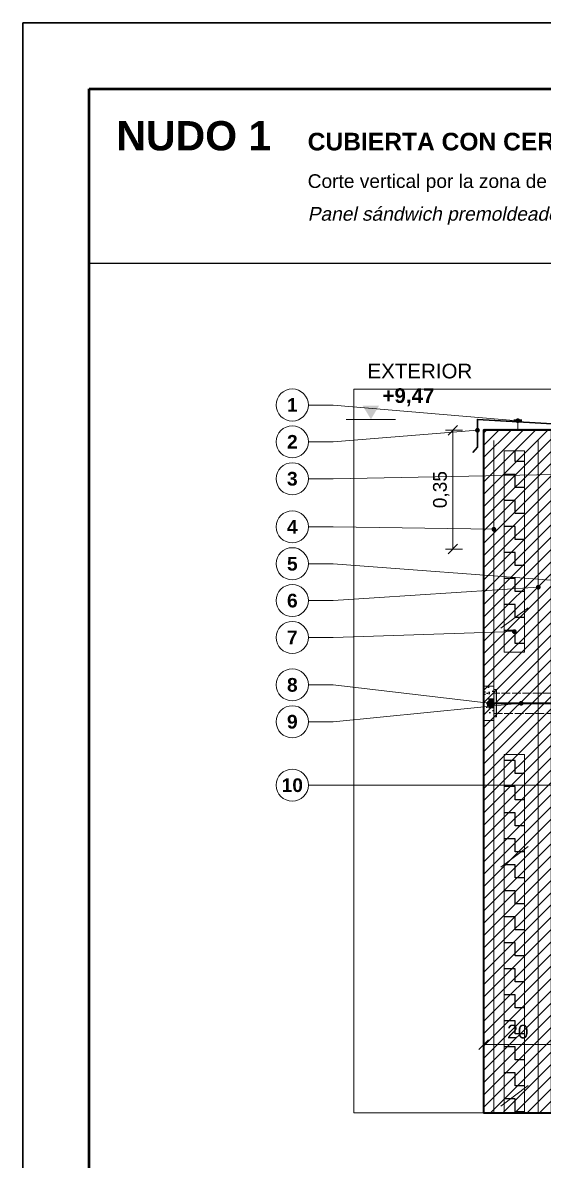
# Model space of a CAD drawing. Header units: millimetres. Extents: x 6 to 4194, y 6 to 5934.
# Drawn here: x 6 to 1530, y 2601 to 5934 of the extents above; entities that cross this region are included whole.
import ezdxf
from ezdxf.enums import TextEntityAlignment as Align

# ---------------------------------------------------------------- set-up
doc = ezdxf.new("R2010")
doc.units = ezdxf.units.MM
doc.header["$LTSCALE"] = 20
doc.linetypes.add('DASHED', pattern=[1.524, 1.27, -0.254])
for name, color, linetype in [('A-ACERO', 250, 'Continuous'), ('A-AISLACION-EPS', 50, 'Continuous'), ('A-ARMADURAS', 14, 'Continuous'), ('A-CONTORNOS', 7, 'Continuous'), ('A-HORMIGON-PREMOLDEADO', 8, 'Continuous'), ('A-MORTERO-CARPETAS', 252, 'Continuous'), ('A-NEOPRENO-SELLADORES', 7, 'Continuous'), ('A-PROYECCION-OCULTO', 8, 'DASHED'), ('X-COTAS', 3, 'Continuous'), ('X-MARCO', 7, 'Continuous'), ('X-NIVELES', 7, 'Continuous'), ('X-REFERENCIAS', 1, 'Continuous'), ('X-TEXTOS', 7, 'Continuous')]:
    doc.layers.add(name, color=color, linetype=linetype)
doc.styles.add('ARIAL', font='arial.ttf')
doc.styles.add('ARIAL-B', font='arialbd.ttf')

msp = doc.modelspace()

# ---------------------------------------------------------------- hatches: boundary and pattern name
at = {"layer": 'A-ACERO', "true_color": 0x888888}
h = msp.add_hatch(color=252, dxfattribs=at)
h.dxf.hatch_style = 1
h.paths.add_polyline_path([(1355, 4740), (1555, 4740), (1555, 4746), (1355, 4746)])
at = {"layer": 'A-ACERO', "true_color": 0x3b3b3b}
h = msp.add_hatch(color=250, dxfattribs=at)
h.dxf.hatch_style = 1
h.paths.add_polyline_path([(1385, 3900), (1393, 3900), (1393, 3980), (1385, 3980)])
at = {"layer": 'A-AISLACION-EPS'}
h = msp.add_hatch(dxfattribs=at)
h.set_pattern_fill('ZIGZAG', color=256, scale=6, angle=90)
h.paths.add_polyline_path([(1415, 4090), (1475, 4090), (1475, 4680), (1415, 4680)])
h = msp.add_hatch(dxfattribs=at)
h.set_pattern_fill('ZIGZAG', color=256, scale=6, angle=90)
h.paths.add_polyline_path([(1415, 2740), (1475, 2740), (1475, 3790), (1415, 3790)])
at = {"layer": 'A-HORMIGON-PREMOLDEADO'}
h = msp.add_hatch(dxfattribs=at)
h.set_pattern_fill('ANSI31', color=256, scale=8)
h.paths.add_polyline_path([(1355, 2740), (1555, 2740), (1555, 4740), (1355, 4740)])
at = {"layer": 'A-MORTERO-CARPETAS'}
h = msp.add_hatch(dxfattribs=at)
h.set_pattern_fill('AR-SAND', color=256, scale=0.6)
h.paths.add_polyline_path([(1355, 3890), (1385, 3890), (1385, 3990), (1355, 3990)])
at = {"layer": 'A-NEOPRENO-SELLADORES', "true_color": 0x222222}
h = msp.add_hatch(color=250, dxfattribs=at)
h.dxf.hatch_style = 1
h.paths.add_polyline_path([(1443, 4766), (1467, 4766), (1467, 4772), (1443, 4772)])
h = msp.add_hatch(color=250, dxfattribs=at)
h.dxf.hatch_style = 1
h.paths.add_polyline_path([(1369, 3925), (1385, 3925), (1385, 3955), (1369, 3955)])
at = {"layer": 'X-NIVELES'}
h = msp.add_hatch(color=7, dxfattribs=at)
h.dxf.hatch_style = 1
h.paths.add_polyline_path([(1025, 4772), (1001, 4812), (1049, 4812)])
at = {"layer": 'X-REFERENCIAS'}
h = msp.add_hatch(color=7, dxfattribs=at)
h.dxf.hatch_style = 1
h.paths.add_polyline_path([(1462, 4768), (1461.7, 4770.2), (1460.7, 4772.1), (1459.1, 4773.7), (1457.2, 4774.7), (1455, 4775), (1452.8, 4774.7), (1450.9, 4773.7), (1449.3, 4772.1), (1448.3, 4770.2), (1448, 4768), (1448.3, 4765.8), (1449.3, 4763.9), (1450.9, 4762.3), (1452.8, 4761.3), (1455, 4761), (1457.2, 4761.3), (1459.1, 4762.3), (1460.7, 4763.9), (1461.7, 4765.8)])
h = msp.add_hatch(color=7, dxfattribs=at)
h.dxf.hatch_style = 1
h.paths.add_polyline_path([(1344, 4740), (1343.7, 4742.2), (1342.7, 4744.1), (1341.1, 4745.7), (1339.2, 4746.7), (1337, 4747), (1334.8, 4746.7), (1332.9, 4745.7), (1331.3, 4744.1), (1330.3, 4742.2), (1330, 4740), (1330.3, 4737.8), (1331.3, 4735.9), (1332.9, 4734.3), (1334.8, 4733.3), (1337, 4733), (1339.2, 4733.3), (1341.1, 4734.3), (1342.7, 4735.9), (1343.7, 4737.8)])
h = msp.add_hatch(color=7, dxfattribs=at)
h.dxf.hatch_style = 1
h.paths.add_polyline_path([(1392, 4450), (1391.7, 4452.2), (1390.7, 4454.1), (1389.1, 4455.7), (1387.2, 4456.7), (1385, 4457), (1382.8, 4456.7), (1380.9, 4455.7), (1379.3, 4454.1), (1378.3, 4452.2), (1378, 4450), (1378.3, 4447.8), (1379.3, 4445.9), (1380.9, 4444.3), (1382.8, 4443.3), (1385, 4443), (1387.2, 4443.3), (1389.1, 4444.3), (1390.7, 4445.9), (1391.7, 4447.8)])
h = msp.add_hatch(color=7, dxfattribs=at)
h.dxf.hatch_style = 1
h.paths.add_polyline_path([(1522, 4280), (1521.7, 4282.2), (1520.7, 4284.1), (1519.1, 4285.7), (1517.2, 4286.7), (1515, 4287), (1512.8, 4286.7), (1510.9, 4285.7), (1509.3, 4284.1), (1508.3, 4282.2), (1508, 4280), (1508.3, 4277.8), (1509.3, 4275.9), (1510.9, 4274.3), (1512.8, 4273.3), (1515, 4273), (1517.2, 4273.3), (1519.1, 4274.3), (1520.7, 4275.9), (1521.7, 4277.8)])
h = msp.add_hatch(color=7, dxfattribs=at)
h.dxf.hatch_style = 1
h.paths.add_polyline_path([(1452, 4150), (1451.7, 4152.2), (1450.7, 4154.1), (1449.1, 4155.7), (1447.2, 4156.7), (1445, 4157), (1442.8, 4156.7), (1440.9, 4155.7), (1439.3, 4154.1), (1438.3, 4152.2), (1438, 4150), (1438.3, 4147.8), (1439.3, 4145.9), (1440.9, 4144.3), (1442.8, 4143.3), (1445, 4143), (1447.2, 4143.3), (1449.1, 4144.3), (1450.7, 4145.9), (1451.7, 4147.8)])
h = msp.add_hatch(color=7, dxfattribs=at)
h.dxf.hatch_style = 1
h.paths.add_polyline_path([(1377, 3940), (1376.7, 3942.2), (1375.7, 3944.1), (1374.1, 3945.7), (1372.2, 3946.7), (1370, 3947), (1367.8, 3946.7), (1365.9, 3945.7), (1364.3, 3944.1), (1363.3, 3942.2), (1363, 3940), (1363.3, 3937.8), (1364.3, 3935.9), (1365.9, 3934.3), (1367.8, 3933.3), (1370, 3933), (1372.2, 3933.3), (1374.1, 3934.3), (1375.7, 3935.9), (1376.7, 3937.8)])
h = msp.add_hatch(color=7, dxfattribs=at)
h.dxf.hatch_style = 1
h.paths.add_polyline_path([(1472, 3940), (1471.7, 3942.2), (1470.7, 3944.1), (1469.1, 3945.7), (1467.2, 3946.7), (1465, 3947), (1462.8, 3946.7), (1460.9, 3945.7), (1459.3, 3944.1), (1458.3, 3942.2), (1458, 3940), (1458.3, 3937.8), (1459.3, 3935.9), (1460.9, 3934.3), (1462.8, 3933.3), (1465, 3933), (1467.2, 3933.3), (1469.1, 3934.3), (1470.7, 3935.9), (1471.7, 3937.8)])

# ---------------------------------------------------------------- linework, layer by layer
at = {"layer": 'A-ARMADURAS', "lineweight": 13}
for points in [[(1385, 2740), (1385, 4710)], [(1515, 2740), (1515, 4710)]]:
    msp.add_lwpolyline(points, dxfattribs=at)
at = {"layer": 'A-CONTORNOS', "lineweight": 30}
msp.add_lwpolyline([(1323, 4675), (1337, 4690), (1337, 4772), (1573, 4758), (1573, 4695), (1587, 4680)], dxfattribs=at)
at = {"layer": 'A-CONTORNOS', "lineweight": 18}
for points in [[(1455, 4740), (1455, 4770)], [(1405, 4160), (1485, 4220)], [(1405, 3460), (1485, 3520)], [(1405, 2760), (1485, 2820)]]:
    msp.add_lwpolyline(points, dxfattribs=at)
at = {"layer": 'A-CONTORNOS', "lineweight": 35}
msp.add_lwpolyline([(1355, 2740), (1555, 2740), (1555, 4740), (1355, 4740)], close=True, dxfattribs=at)
at = {"layer": 'A-CONTORNOS', "lineweight": 13}
for points in [[(1415, 4090), (1475, 4090), (1475, 4680), (1415, 4680)], [(1355, 3890), (1385, 3890), (1385, 3990), (1355, 3990)], [(1385, 3900), (1393, 3900), (1393, 3980), (1385, 3980)], [(1415, 2740), (1475, 2740), (1475, 3790), (1415, 3790)]]:
    msp.add_lwpolyline(points, close=True, dxfattribs=at)
at = {"layer": 'A-CONTORNOS', "lineweight": 35}
msp.add_lwpolyline([(1365, 3940), (2025, 3940)], dxfattribs=at)
at = {"layer": 'A-PROYECCION-OCULTO', "lineweight": 13}
msp.add_lwpolyline([(1385, 3910), (1555, 3910), (1555, 3970), (1385, 3970)], close=True, dxfattribs=at)
at = {"layer": 'X-COTAS', "lineweight": 13}
for points in [[(1243, 4740), (1293, 4740)], [(1265, 4392), (1265, 4740)], [(1243, 4392), (1293, 4392)], [(1355, 2962), (1355, 2918)], [(1355, 2940), (1555, 2940)]]:
    msp.add_lwpolyline(points, dxfattribs=at)
at = {"layer": 'X-COTAS', "lineweight": 25}
for points in [[(1251, 4726), (1279, 4754)], [(1251, 4378), (1279, 4406)], [(1341, 2926), (1369, 2954)]]:
    msp.add_lwpolyline(points, dxfattribs=at)
at = {"layer": 'X-MARCO', "lineweight": 30}
msp.add_lwpolyline([(6, 5934), (4194, 5934), (4194, 6), (6, 6)], close=True, dxfattribs=at)
at = {"layer": 'X-MARCO', "lineweight": 50}
msp.add_lwpolyline([(200, 5740), (4000, 5740), (4000, 200), (200, 200)], close=True, dxfattribs=at)
at = {"layer": 'X-NIVELES', "lineweight": 13}
msp.add_lwpolyline([(953, 4772), (1097, 4772)], dxfattribs=at)
at = {"layer": 'X-REFERENCIAS', "lineweight": 13}
for points in [[(1455, 4768), (915, 4814), (842, 4814)], [(1337, 4740), (915, 4706), (842, 4706)], [(1561, 4610), (915, 4598), (842, 4598)], [(1385, 4450), (915, 4457), (842, 4457)], [(1565, 4300), (915, 4349), (842, 4349)], [(1515, 4280), (915, 4241), (842, 4241)], [(1445, 4150), (915, 4133), (842, 4133)], [(1370, 3940), (915, 3994), (842, 3994)], [(1465, 3940), (915, 3886), (842, 3886)], [(1565, 3700), (915, 3700), (842, 3700)]]:
    msp.add_lwpolyline(points, dxfattribs=at)
at = {"layer": 'X-REFERENCIAS', "lineweight": 18}
for centre in [(795, 4814), (795, 4706), (795, 4598), (795, 4457), (795, 4349), (795, 4241), (795, 4133), (795, 3994), (795, 3886), (795, 3700)]:
    msp.add_circle(centre, 47, dxfattribs=at)
at = {"layer": 'X-TEXTOS', "lineweight": 25}
msp.add_lwpolyline([(200, 5230), (4000, 5230)], dxfattribs=at)
at = {"layer": 'X-TEXTOS', "lineweight": 13}
msp.add_lwpolyline([(975, 4860), (3225, 4860), (3225, 2740), (975, 2740)], close=True, dxfattribs=at)

# ---------------------------------------------------------------- texts
at = {"layer": 'X-COTAS', "style": 'ARIAL'}
msp.add_text('0,35', height=40.1, rotation=90, dxfattribs=at).set_placement((1247, 4566), align=Align.CENTER)
msp.add_text('20', height=40.1, dxfattribs=at).set_placement((1455, 2958), align=Align.CENTER)
at = {"layer": 'X-NIVELES', "style": 'ARIAL-B'}
msp.add_text('+9,47', height=42.96, dxfattribs=at).set_placement((1059, 4820))
at = {"layer": 'X-REFERENCIAS', "style": 'ARIAL-B'}
for s, p in [('1', (795, 4794)), ('2', (795, 4686)), ('3', (795, 4578)), ('4', (795, 4437)), ('5', (795, 4329)), ('6', (795, 4221)), ('7', (795, 4113)), ('8', (795, 3974)), ('9', (795, 3866)), ('10', (795, 3680))]:
    msp.add_text(s, height=40.1, dxfattribs=at).set_placement(p, align=Align.CENTER)
at = {"layer": 'X-TEXTOS'}
for s, height, style, p in [('NUDO 1', 85.92, 'ARIAL-B', (280, 5560)), ('CUBIERTA CON CERRAMIENTO EXTERIOR OPACO', 51.552, 'ARIAL-B', (840, 5560)), ('Corte vertical por la zona de apoyo de la viga VL · ESCALA 1:20', 40.096, 'ARIAL', (840, 5450)), ('EXTERIOR', 42.96, 'ARIAL', (1015, 4892))]:
    msp.add_text(s, height=height, dxfattribs=dict(at, style=style)).set_placement(p)
at = {"layer": 'X-TEXTOS', "style": 'ARIAL', "oblique": 12}
msp.add_text('Panel sándwich premoldeado H°A como parapeto · canaleta H°A in situ · VL + viga de borde + losa TT', height=40.096, dxfattribs=at).set_placement((840, 5354))

doc.saveas('drawing.dxf')
